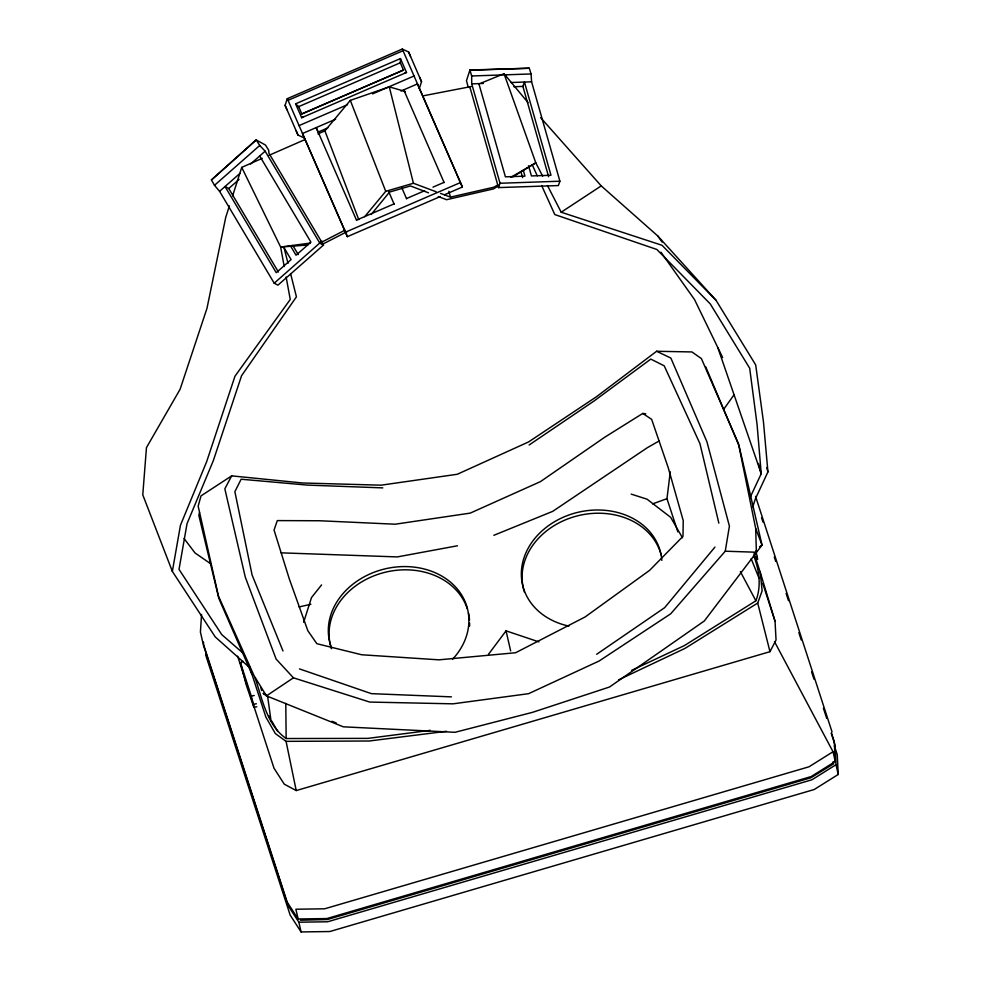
<?xml version="1.0" encoding="UTF-8"?>
<svg xmlns="http://www.w3.org/2000/svg" width="981" height="981" viewBox="0 0 981 981"><rect width="100%" height="100%" fill="white"/><g stroke="black" fill="none" stroke-linecap="round" stroke-linejoin="round"><path stroke-width="1.47" d="M753.555 555.283C759.196 569.605 761.612 586.135 755.885 600.801L684.297 645.633L631.617 670.379M295.588 103.827L298.702 106.622L301.817 114.029L403.449 70.178L400.334 62.772L400.456 58.578L295.588 103.827L301.645 117.72L406.514 72.471L400.456 58.578M201.559 614.425L200.418 632.058L202.65 641.807L287.188 902.128L298.114 918.976L326.906 918.547L811.213 776.547L835.26 761.489L834.291 741.722L831.459 732.991M203.582 642.101L203.398 645.032L287.936 905.353L298.849 922.201L301.081 931.95L329.874 931.521L814.193 789.521L838.228 774.463L837.259 754.696L834.426 745.965M677.846 531.886L666.97 498.679L670.281 471.8M231.675 475.871L224.845 488.832L245.275 577.098L276.09 659.036L293.429 677.822L369.727 702.065L453.014 703.831L528.6 693.677L599.133 660.998L670.685 613.824L725.253 551.212L729.41 526.123L706.921 441.744L670.857 358.065L656.62 351.272L596.338 396.839L528.551 441.953L457.256 474.277L381.106 485.178L302.516 482.983L231.675 475.871L201.007 495.883L198.162 506.171L218.469 596.08L253.981 675.553L266.464 695.872L343.338 726.823L455.012 732.304L532.425 712.365L609.495 687.019L704.309 620.985L762.029 545.105L739.061 445.852L705.67 366.722M249.395 667.387L215.231 636.914L172.349 571.396L180.455 525.264L206.684 461.622L234.962 376.214L290.253 299.463L286.133 276.998M199.523 512.536L198.824 515.332L218.824 598.385L251.761 673.873M303.656 622.273L311.48 597.601L321.56 584.921M229.395 205.912L225.74 217.328L206.979 308.328L180.087 389.298L146.463 447.606L142.772 494.841L172.349 571.396M232.595 195.918L241.731 167.383L262.234 158.321M286.979 109.811L285.091 105.31L287.274 98.676L402.271 49.05L408.636 52.005L421.536 81.754L419.353 88.388L462.37 187.028L444.467 194.753M752.672 507.079L755.37 498.888L767.927 471.922L763.476 421.965L755.689 364.907L715.995 300.235L657.773 235.967L601.23 185.899L540.641 117.659M469.948 70.007L466.466 80.675L467.998 86.402L470.193 88.192L498.507 187.592L558.361 185.568L559.893 181.215L531.592 81.815L531.077 73.955L529.299 68.229L469.948 70.007L471.653 75.978L471.726 83.863L500.028 183.263L498.507 187.592M548.624 176.715L522.91 86.414L524.443 82.048L550.991 175.268L531.444 175.93L528.538 165.74M250.376 695.455L273.993 768.184L284.269 784.162L296.225 790.576L769.975 651.678L757.712 603.045L762.127 590.856L760.226 572.23L754.095 553.358M749.95 497.821L761.231 473.713L757.087 424.626L749.68 368.206L710.281 303.938L656.878 249.481L554.78 214.557L541.635 185.507M769.975 651.678L776.045 639.98L775.051 621.267L760.226 572.23M211.418 179.964L256.164 139.94L265.446 145.016L268.696 150.216L268.892 153.159L323.509 245.029L277.93 285.164L274.202 283.202L219.585 191.332L214.496 185.323L211.418 179.964L256.164 139.94M723.61 409.433L733.862 395.036M488.452 654.364L506.049 630.844L538.888 641.881M371.174 214.52L389.531 192.068L410.463 185.961L428.525 192.828M364.662 216.727L385.729 191.32L413.43 183.263L436.238 191.798M714.941 547.091L664.628 607.693L596.669 654.278M317.918 133.919L324.907 130.865L350.315 100.369L389.285 86.868L405.374 91.515M214.496 185.323L259.72 145.482L256.458 140.283M250.547 164.048L265.14 151.184L259.72 145.482M219.585 191.332L239.891 173.441M284.122 247.837L291.099 259.585L276.237 272.693L225.029 186.537L228.757 188.511L239.07 179.437M274.202 283.202L319.757 243.055L323.509 245.029M759.527 546.809L762.029 545.105L755.689 528.465L738.448 443.62L701.415 358.617L691.936 351.946L656.62 351.272M529.139 444.982L593.959 401.057L650.795 359.107L664.211 365.815L699.956 443.682L718.852 523.167M293.429 677.822L266.464 695.872L263.08 693.346L265.9 694.487M547.459 185.519L561.193 212.227L601.23 185.899M774.487 641.623L833.028 751.74L808.982 766.799L324.674 908.798L295.882 909.228L298.114 918.976M831.25 733.31L835.027 744.947L835.996 764.714L811.961 779.772L327.642 921.772L298.849 922.201M498.74 185.667L493.578 188.879L446.588 199.707L438.249 196.531M512.916 176.813L535.798 162.821L504.026 73.698L480.948 83.177M642.763 413.442L604.97 437.072L540.445 481.622L470.242 513.112L395.184 524.21L319.561 520.752L277.304 520.592L274.055 530.071L289.309 578.925L307.838 630.722L316.851 643.695L361.707 654.768L438.924 659.833L515.626 652.733L585.056 616.988L649.606 570.353L682.984 536.349L683.242 520.653L668.269 467.814L651.654 419.353L642.763 413.442L645.743 413.774M757.712 603.045L684.971 648.404L618.631 679.833M497.833 184.906L493.909 187.187L450.5 197.132L440.518 193.392M510.929 177.291L535.798 162.821L542.652 176.175M659.158 440.947L647.288 447.728L552.732 511.346L493.848 535.307M301.645 117.72L303.178 116.886M345.005 230.167L323.387 241.289L320.444 241.694M346.98 231.712L324.171 243.374L321.192 243.668M256.814 706.811L253.821 707.142L246.194 684.836L240.443 662.678L243.141 661.341M754.463 557.76L757.173 556.485L755.762 551.077M269.064 155.305L305.312 139.425M287.274 98.676L288.046 100.332L403.044 50.718L462.37 187.028M298.702 106.622L400.334 62.772M301.51 113.992L403.583 69.945M288.046 100.332L299.058 125.593L347.544 104.673M372.522 93.894L414.056 75.978M335.661 119.192L302.467 133.526L347.384 236.654L440.297 196.556M400.959 91.037L417.465 83.912L419.353 88.388M327.826 127.898L318.089 132.092L316.201 127.591L356.594 220.394M356.544 220.1L394.08 203.901M406.539 198.53L424.614 190.731M432.964 187.138L444.086 182.343M347.384 236.654L345.484 232.166L460.494 182.552M652.635 503.878L666.97 498.679M404.81 73.035L406.514 72.471M299.07 606.945L310.879 604.271M240.443 662.678L251.295 696.081L254.226 695.492M422.934 95.88L471.236 86.536M457.477 545.779L397.317 556.914L281.216 552.843M310.119 243.08L280.64 247.04L241.731 167.383M251.295 696.081L253.405 704.186L256.384 703.794M430.254 730.342L367.985 738.374L286.158 738.534C266.44 724.714 262.454 698.913 255.023 677.761M446.478 731.286L369.126 741.011L286.06 741.342L275.354 733.58L265.9 717.172L249.382 666.344M284.22 266.513L280.64 247.04L307.801 245.017M471.726 83.863L483.375 83.459M470.132 70.24L529.299 68.229M471.653 75.978L531.077 73.955M510.917 82.514L531.592 81.815M513.885 86.72L522.91 86.414M500.028 183.263L559.893 181.215M300.345 920.203L327.384 919.528L810.846 777.786L833.58 763.856L833.09 761.71M725.253 551.212L756.376 552.229L755.689 528.465M382.798 487.888L307.323 485.092L241.13 479.219L234.876 491.689L252.092 574.989L282.982 650.967M451.444 696.866L371.431 693.653L299.487 668.907M631.224 494.117L647.068 499.206L670.648 517.306L682.482 537.784M561.193 212.227L662.028 245.287L715.995 300.235M332.032 721.28L336.25 722.985M285.091 105.31L297.991 135.071L304.355 138.014M210.964 563.94L195.023 552.965L184.072 538.495M242.393 652.549L221.743 634.597L179.02 569.36L187.04 523.658L213.355 460.555L241.571 375.698L296.434 296.838L290.572 273.576M504.026 73.698L528.048 102.637M657.773 235.967L662.138 242.135M660.961 252.227L694.548 299.597L722.666 357.562M301.081 931.95L290.168 915.101L205.63 654.781M265.14 151.184L319.757 243.055M259.695 155.979L310.916 242.135L296.041 255.232L290.609 246.096M292.816 245.458L298.249 254.594M228.757 188.511L278.42 272.044M268.819 715.897L270.302 718.509M271.798 721.121L277.746 731.544M740.385 571.641L755.885 600.801M402.271 49.05L403.044 50.718M756.682 557.429L757.59 559.428L757.173 556.485M532.242 164.759L537.257 175.82M444.135 182.613L403.743 89.835L404.687 92.067M401.646 187.31L406.6 198.824M388.574 191.295L394.141 204.195M345.484 232.166L299.058 125.593M419.647 77.266L421.536 81.754M408.636 52.005L410.524 56.493M296.103 130.571L297.991 135.071M751.176 558.741L759.012 578.152M350.315 100.369L385.729 191.32M324.907 130.865L358.776 219.646M717.957 347.985L761.231 473.713L758.436 463.498M755.554 496.374L832.06 731.973M761.563 517.76L762.985 522.125M774.316 557.024L775.726 561.39M786.124 593.382L788.479 600.654M798.877 632.647L801.232 639.919M811.618 671.911L813.985 679.183M823.427 708.27L826.738 718.448M762.777 583.45L775.051 621.267M237.623 656.179L246.599 683.818M448.82 191.27L450.5 197.132M523.302 170.326L524.958 176.151L505.411 176.838L478.863 83.618M520.936 171.773L522.603 177.598M766.737 467.557L767.927 471.922M389.285 86.868L413.43 183.263M283.987 247.396L288.009 263.399M833.028 751.74L835.26 761.489M835.996 764.714L838.228 774.463M506.049 630.844L510.647 650.943M260.934 687.669L261.584 690.514M286.06 741.342L296.225 790.576M253.405 704.186L253.821 707.142M267.555 695.885L271.087 721.207M285.79 703.402L286.158 738.534M468.44 612.978A70.877 58.235 -12.9 0 1 469.519 620.225M469.641 623.156A70.877 58.235 -12.9 0 1 469.58 626.086M331.394 648.674A70.877 58.235 -12.9 0 1 381.339 573.284A70.877 58.235 -12.9 0 1 467.299 608.821M331.627 648.134A70.877 58.235 -12.9 0 1 412.143 566.92A70.877 58.235 -12.9 0 1 452.572 659.257M524.43 592.07A70.877 58.235 -12.9 0 1 576.055 516.214A70.877 58.235 -12.9 0 1 661.145 554.976M568.906 626.099A70.877 58.235 -12.9 0 1 522.738 562.211A70.877 58.235 -12.9 0 1 596.571 509.997A70.877 58.235 -12.9 0 1 661.819 560.384"/></g></svg>
